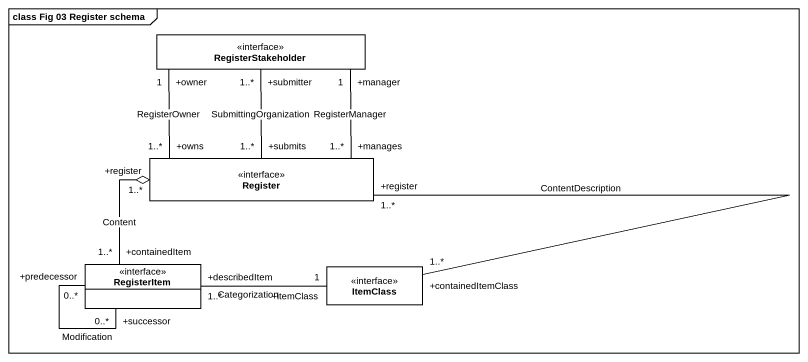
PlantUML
@startuml
mainframe class Fig 03 Register schema
hide circle
hide empty members
class RegisterStakeholder <<interface>> #FFFFFF
class Register <<interface>> #FFFFFF
class RegisterItem <<interface>> #FFFFFF
class ItemClass <<interface>> #FFFFFF
Register "+manages\n1..*" -up- "+manager\n1" RegisterStakeholder : RegisterManager
Register "+submits\n1..*" -up- "+submitter\n1..*" RegisterStakeholder : SubmittingOrganization
Register "+owns\n1..*" -up- "+owner\n1" RegisterStakeholder : RegisterOwner
Register "+register\n1..*" o-- "+containedItem\n1..*" RegisterItem : Content
Register "+register\n1..*" -- "+containedItemClass\n1..*" ItemClass : ContentDescription
RegisterItem "+predecessor\n0..*" -- "+successor\n0..*" RegisterItem : Modification
RegisterItem "+describedItem\n1..*" -right- "+itemClass\n1" ItemClass : Categorization
@enduml
